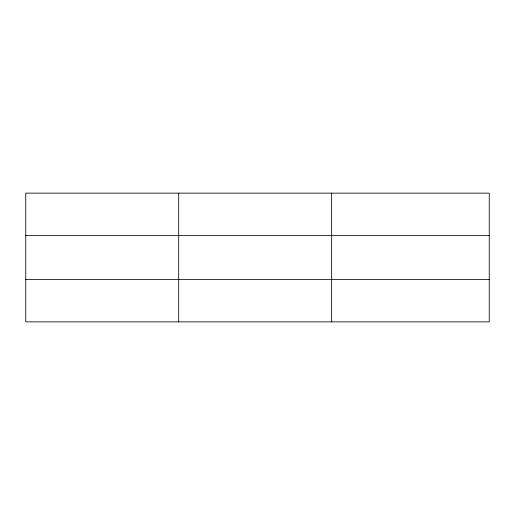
<?xml version="1.0" encoding="UTF-8"?>
<svg xmlns="http://www.w3.org/2000/svg" width="515" height="515" viewBox="0 0 515 515"><rect width="100%" height="100%" fill="white"/><g stroke="black" fill="none" stroke-linecap="round" stroke-linejoin="round"><path stroke-width="0.77" d="M178.705 193.138L178.705 321.862M331.66 193.138L331.66 321.862M489.25 235.619L489.25 193.138L25.75 193.138L25.75 321.862L489.25 321.862L489.25 235.619L25.75 235.619M25.75 279.381L489.25 279.381"/></g></svg>
